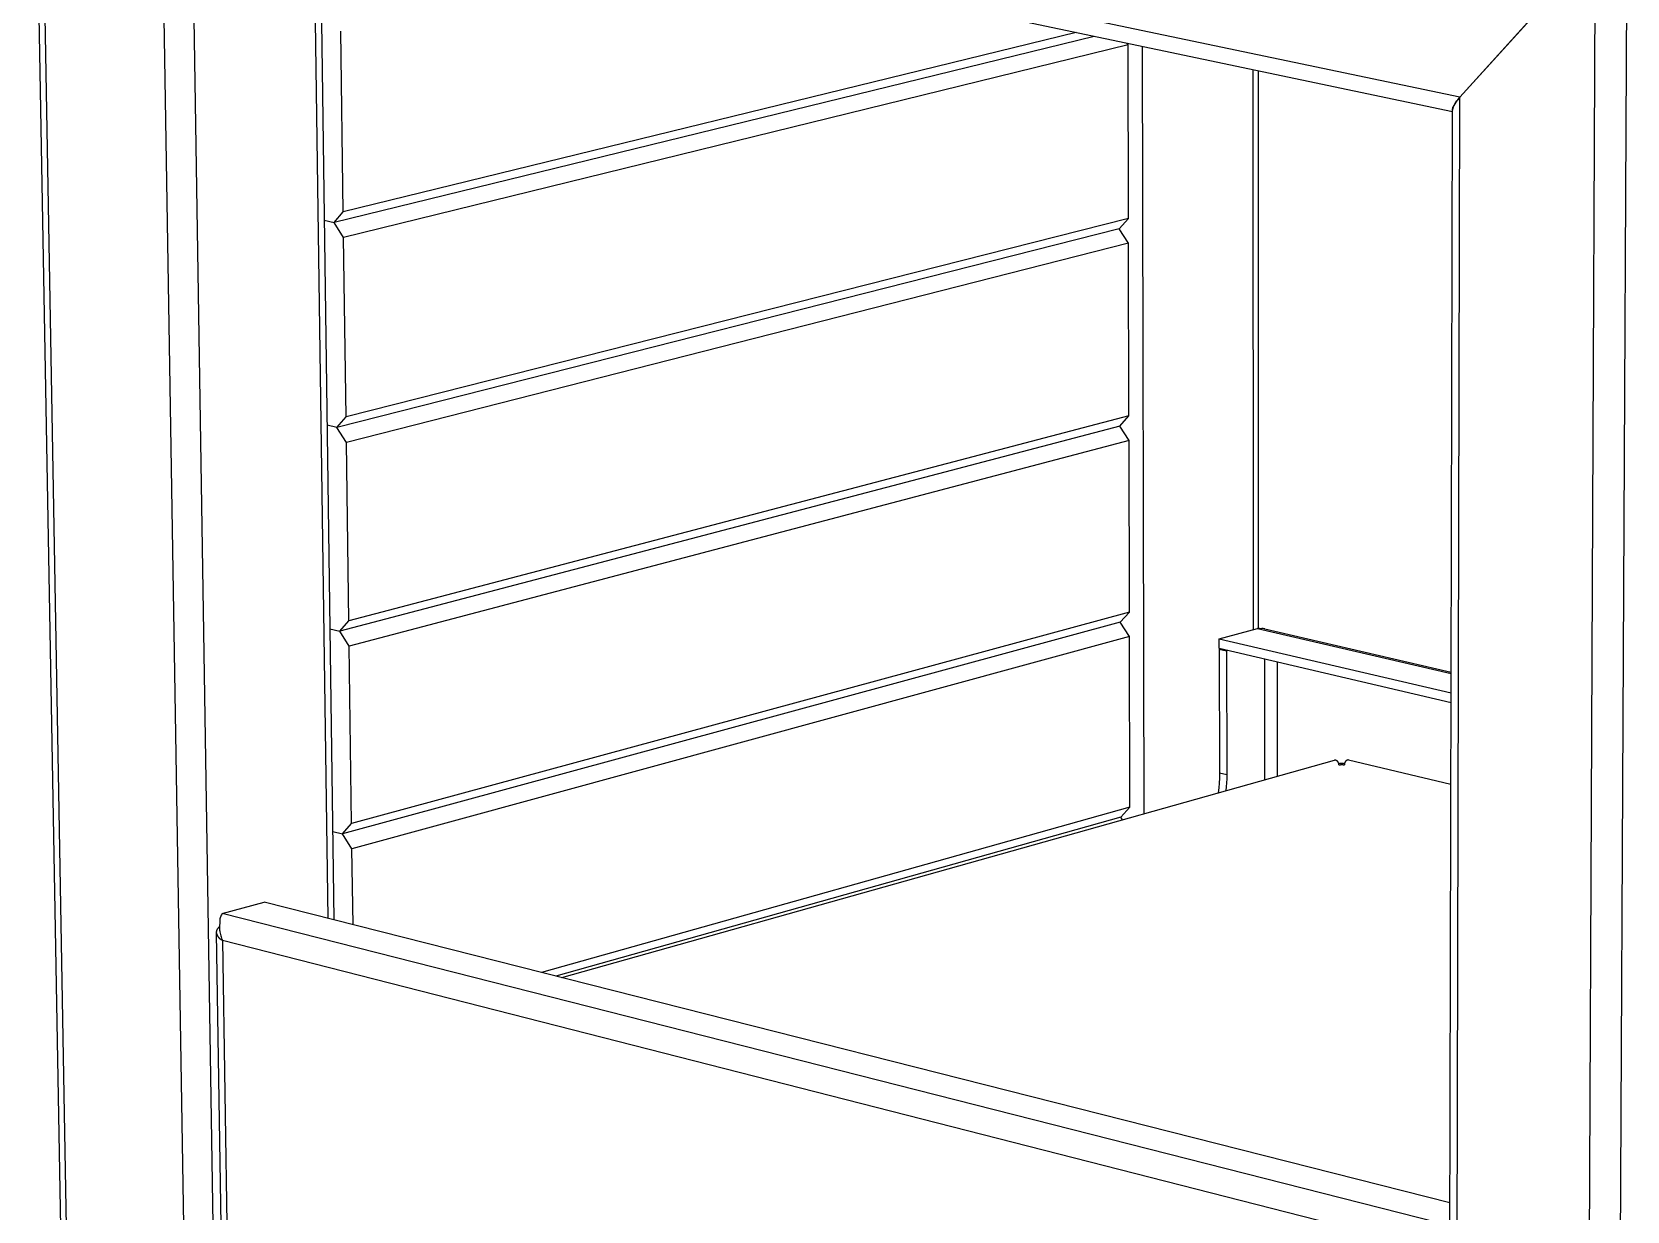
# Model space of a CAD drawing. Header units: millimetres. Extents: x 0 to 4030, y -54 to 2762.
# Drawn here: x 935.9 to 1176.5, y 724.7 to 902.7 of the extents above; entities that cross this region are included whole.
import ezdxf

# ---------------------------------------------------------------- set-up
doc = ezdxf.new("R2010")
doc.units = ezdxf.units.MM
doc.header["$MEASUREMENT"] = 0
doc.layers.add('Utwórz2D linie widoczne', color=7, linetype='Continuous', true_color=0x000000)

msp = doc.modelspace()

# ---------------------------------------------------------------- linework, layer by layer
at = {"layer": 'Utwórz2D linie widoczne'}
for p, q in [((949.54, 206.04), (935.94, 965.56)), ((950.36, 207.06), (936.89, 962.97)), ((955.39, 933.95), (966.86, 222.08)), ((1151.3, 892.84), (955.39, 933.95)), ((1150.18, 890.65), (959.2, 930.85)), ((971.07, 224.9), (960, 930.68)), ((978.36, 926.81), (980.57, 768.92)), ((979.31, 926.61), (981.5, 768.69)), ((1172.61, 114.82), (1176.53, 918.73)), ((1171.67, 915.34), (1151.3, 892.84)), ((1151.31, 892.83), (1171.68, 915.33)), ((1171.68, 915.33), (1168.16, 117.6)), ((982.91, 875.57), (982.54, 902.81)), ((1093.44, 902.59), (982.91, 875.57)), ((1096.17, 902.02), (981.52, 873.95)), ((1101.27, 900.75), (982.96, 871.69)), ((1101.27, 900.75), (1101.13, 900.97)), ((1101.33, 874.55), (1101.27, 900.75)), ((1103.67, 784.72), (1103.43, 900.49)), ((1120.07, 896.98), (1120.11, 812.5)), ((1120.88, 896.81), (1120.91, 812.69)), ((1149.46, 148.17), (1151.31, 892.83)), ((1150.99, 892.47), (1151.14, 892.66)), ((1151.15, 892.65), (1150.99, 892.47)), ((1151.14, 892.66), (1151.3, 892.84)), ((1151.31, 892.83), (1151.15, 892.65)), ((1148.43, 151.34), (1150.18, 890.95)), ((1150.18, 890.92), (1150.27, 891.36)), ((1150.28, 891.35), (1150.18, 890.95)), ((1150.18, 890.94), (1150.19, 890.91)), ((1150.18, 890.89), (1150.18, 890.92)), ((1150.18, 890.92), (1150.18, 890.92)), ((1150.19, 890.91), (1150.19, 890.91)), ((1150.69, 892.09), (1150.27, 891.36)), ((1150.28, 891.35), (1150.7, 892.09)), ((1150.69, 892.09), (1150.84, 892.28)), ((1150.84, 892.28), (1150.7, 892.09)), ((1150.99, 892.47), (1150.84, 892.28)), ((1150.84, 892.28), (1150.99, 892.47)), ((980.04, 874.28), (981.52, 873.95)), ((981.52, 873.95), (982.91, 875.57)), ((982.96, 871.69), (981.52, 873.95)), ((1101.33, 874.55), (983.33, 844.61)), ((1099.93, 872.98), (1101.33, 874.55)), ((1099.93, 872.98), (981.95, 843)), ((983.33, 844.61), (982.96, 871.69)), ((1101.34, 870.81), (1099.93, 872.98)), ((1101.34, 870.81), (983.38, 840.75)), ((1101.4, 844.76), (1101.34, 870.81)), ((981.95, 843), (983.33, 844.61)), ((1101.4, 844.76), (983.75, 813.82)), ((1100.01, 843.22), (1101.4, 844.76)), ((981.95, 843), (980.47, 843.35)), ((983.38, 840.75), (981.95, 843)), ((1100.01, 843.22), (982.37, 812.24)), ((1101.41, 841.05), (1100.01, 843.22)), ((983.75, 813.82), (983.38, 840.75)), ((1101.41, 841.05), (983.8, 809.99)), ((1101.47, 815.14), (1101.41, 841.05)), ((982.37, 812.24), (983.75, 813.82)), ((1100.08, 813.62), (982.79, 781.67)), ((1101.47, 815.14), (984.16, 783.22)), ((1100.08, 813.62), (1101.47, 815.14)), ((1101.47, 811.45), (1100.08, 813.62)), ((980.89, 812.6), (982.37, 812.24)), ((983.8, 809.99), (982.37, 812.24)), ((1101.47, 811.45), (984.21, 779.41)), ((1101.53, 785.69), (1101.47, 811.45)), ((1115.02, 811.1), (1120.77, 812.68)), ((1115.02, 809.63), (1115.02, 811.1)), ((1115.02, 811.1), (1149.98, 802.94)), ((1120.77, 812.68), (1149.98, 805.88)), ((1120.88, 812.68), (1120.77, 812.68)), ((1120.99, 812.69), (1120.88, 812.68)), ((1121.1, 812.69), (1120.99, 812.69)), ((1121.1, 812.69), (1121.2, 812.68)), ((1121.2, 812.68), (1121.31, 812.68)), ((1121.31, 812.68), (1121.42, 812.67)), ((1121.54, 812.65), (1121.42, 812.67)), ((1121.66, 812.64), (1121.54, 812.65)), ((1121.77, 812.61), (1121.66, 812.64)), ((1121.89, 812.59), (1121.77, 812.61)), ((1121.89, 812.59), (1149.98, 806.05)), ((984.16, 783.22), (983.8, 809.99)), ((1149.97, 801.46), (1115.02, 809.63)), ((1115.17, 809.6), (1115.02, 809.56)), ((1115.02, 809.56), (1115.04, 790.82)), ((1115.02, 809.56), (1116.13, 809.3)), ((1116.28, 809.34), (1116.13, 809.3)), ((1116.13, 809.3), (1116.15, 790.56)), ((1121.89, 789.85), (1121.89, 808.03)), ((1123.81, 790.39), (1123.81, 807.58)), ((1015.84, 759.98), (1132.39, 792.81)), ((1132.42, 792.81), (1132.39, 792.81)), ((1132.44, 792.81), (1132.42, 792.81)), ((1132.46, 792.8), (1132.44, 792.81)), ((1132.49, 792.8), (1132.46, 792.8)), ((1132.51, 792.8), (1132.49, 792.8)), ((1132.53, 792.79), (1132.51, 792.8)), ((1132.55, 792.79), (1132.53, 792.79)), ((1132.58, 792.78), (1132.55, 792.79)), ((1132.6, 792.77), (1132.58, 792.78)), ((1132.62, 792.77), (1132.6, 792.77)), ((1132.64, 792.76), (1132.62, 792.77)), ((1132.66, 792.75), (1132.64, 792.76)), ((1132.68, 792.74), (1132.66, 792.75)), ((1132.7, 792.73), (1132.68, 792.74)), ((1132.72, 792.72), (1132.7, 792.73)), ((1132.74, 792.7), (1132.72, 792.72)), ((1132.76, 792.69), (1132.74, 792.7)), ((1132.78, 792.68), (1132.76, 792.69)), ((1132.8, 792.66), (1132.78, 792.68)), ((1132.82, 792.65), (1132.8, 792.66)), ((1132.83, 792.63), (1132.82, 792.65)), ((1132.85, 792.62), (1132.83, 792.63)), ((1132.87, 792.6), (1132.85, 792.62)), ((1132.88, 792.58), (1132.87, 792.6)), ((1132.9, 792.57), (1132.88, 792.58)), ((1132.91, 792.55), (1132.9, 792.57)), ((1132.93, 792.53), (1132.91, 792.55)), ((1132.94, 792.51), (1132.93, 792.53)), ((1132.95, 792.49), (1132.94, 792.51)), ((1132.96, 792.47), (1132.95, 792.49)), ((1132.97, 792.45), (1132.96, 792.47)), ((1132.98, 792.43), (1132.97, 792.45)), ((1132.99, 792.41), (1132.98, 792.43)), ((1133, 792.39), (1132.99, 792.41)), ((1133.01, 792.37), (1133, 792.39)), ((1133.02, 792.35), (1133.01, 792.37)), ((1133.03, 792.32), (1133.02, 792.35)), ((1133.03, 792.3), (1133.03, 792.32)), ((1133.04, 792.28), (1133.03, 792.3)), ((1133.17, 792.27), (1133.03, 792.26)), ((1133.04, 792.26), (1133.04, 792.28)), ((1133.04, 792.23), (1133.04, 792.26)), ((1133.05, 792.21), (1133.04, 792.23)), ((1133.05, 792.19), (1133.05, 792.21)), ((1133.05, 792.16), (1133.05, 792.19)), ((1133.05, 792.14), (1133.05, 792.16)), ((1133.05, 792.12), (1133.05, 792.14)), ((1133.05, 792.1), (1133.05, 792.12)), ((1133.05, 792.07), (1133.05, 792.1)), ((1133.05, 792.07), (1133.11, 792.09)), ((1133.11, 792.09), (1133.18, 792.1)), ((1133.32, 792.28), (1133.17, 792.27)), ((1133.18, 792.1), (1133.24, 792.11)), ((1133.24, 792.11), (1133.31, 792.11)), ((1133.31, 792.11), (1133.37, 792.12)), ((1133.47, 792.28), (1133.32, 792.28)), ((1133.37, 792.12), (1133.44, 792.12)), ((1133.44, 792.12), (1133.51, 792.12)), ((1133.62, 792.28), (1133.47, 792.28)), ((1133.51, 792.12), (1133.57, 792.12)), ((1133.57, 792.12), (1133.64, 792.12)), ((1133.77, 792.27), (1133.62, 792.28)), ((1133.64, 792.12), (1133.71, 792.11)), ((1133.71, 792.11), (1133.77, 792.1)), ((1133.92, 792.26), (1133.77, 792.27)), ((1133.77, 792.1), (1133.84, 792.09)), ((1133.84, 792.09), (1133.9, 792.08)), ((1133.91, 792.27), (1133.9, 792.24)), ((1133.9, 792.24), (1133.9, 792.22)), ((1133.9, 792.22), (1133.9, 792.2)), ((1133.9, 792.2), (1133.9, 792.17)), ((1133.9, 792.17), (1133.9, 792.15)), ((1133.9, 792.15), (1133.9, 792.13)), ((1133.9, 792.13), (1133.9, 792.1)), ((1133.9, 792.1), (1133.9, 792.08)), ((1133.92, 792.33), (1133.91, 792.31)), ((1133.91, 792.31), (1133.91, 792.29)), ((1133.91, 792.29), (1133.91, 792.27)), ((1133.93, 792.38), (1133.92, 792.36)), ((1133.92, 792.36), (1133.92, 792.33)), ((1133.94, 792.4), (1133.93, 792.38)), ((1133.95, 792.42), (1133.94, 792.4)), ((1133.96, 792.44), (1133.95, 792.42)), ((1133.97, 792.46), (1133.96, 792.44)), ((1133.98, 792.48), (1133.97, 792.46)), ((1133.99, 792.5), (1133.98, 792.48)), ((1134, 792.52), (1133.99, 792.5)), ((1134.01, 792.54), (1134, 792.52)), ((1134.03, 792.56), (1134.01, 792.54)), ((1134.04, 792.58), (1134.03, 792.56)), ((1134.05, 792.6), (1134.04, 792.58)), ((1134.07, 792.61), (1134.05, 792.6)), ((1134.08, 792.63), (1134.07, 792.61)), ((1134.1, 792.65), (1134.08, 792.63)), ((1134.12, 792.66), (1134.1, 792.65)), ((1134.13, 792.68), (1134.12, 792.66)), ((1134.15, 792.69), (1134.13, 792.68)), ((1134.17, 792.71), (1134.15, 792.69)), ((1134.19, 792.72), (1134.17, 792.71)), ((1134.21, 792.73), (1134.19, 792.72)), ((1134.23, 792.75), (1134.21, 792.73)), ((1134.25, 792.76), (1134.23, 792.75)), ((1134.27, 792.77), (1134.25, 792.76)), ((1134.29, 792.78), (1134.27, 792.77)), ((1134.31, 792.79), (1134.29, 792.78)), ((1134.33, 792.8), (1134.31, 792.79)), ((1134.35, 792.8), (1134.33, 792.8)), ((1134.38, 792.81), (1134.35, 792.8)), ((1134.4, 792.82), (1134.38, 792.81)), ((1134.42, 792.82), (1134.4, 792.82)), ((1134.44, 792.83), (1134.42, 792.82)), ((1134.47, 792.83), (1134.44, 792.83)), ((1134.49, 792.83), (1134.47, 792.83)), ((1134.49, 792.83), (1149.94, 789.17)), ((1114.99, 789.34), (1114.93, 788.6)), ((1115.03, 790.08), (1114.99, 789.34)), ((1115.04, 790.82), (1115.03, 790.08)), ((1116.15, 790.56), (1115.04, 790.82)), ((1116.12, 789.37), (1116.08, 788.78)), ((1116.14, 789.97), (1116.12, 789.37)), ((1116.15, 790.56), (1116.14, 789.97)), ((1114.93, 788.6), (1114.84, 787.86)), ((1116.08, 788.78), (1116.02, 788.2)), ((1101.53, 785.69), (1012.82, 760.74)), ((1100.15, 784.19), (1101.53, 785.69)), ((981.32, 782.03), (982.79, 781.67)), ((982.79, 781.67), (984.16, 783.22)), ((1100.15, 784.19), (1014.95, 760.2)), ((1100.4, 783.8), (1100.15, 784.19)), ((984.21, 779.41), (982.79, 781.67)), ((984.37, 767.96), (984.21, 779.41)), ((964.64, 769.63), (970.95, 771.36)), ((1149.79, 726.01), (970.95, 771.36)), ((964.03, 767.46), (964.06, 767.49)), ((964.06, 767.49), (964.08, 767.52)), ((964.08, 767.52), (964.11, 767.56)), ((964.11, 767.56), (964.14, 767.59)), ((964.14, 767.59), (964.17, 767.62)), ((964.17, 767.62), (964.2, 767.64)), ((964.26, 768.61), (964.22, 767.43)), ((964.28, 768.72), (964.26, 768.61)), ((964.3, 768.84), (964.28, 768.72)), ((964.49, 769.39), (964.3, 768.84)), ((964.51, 769.42), (964.49, 769.39)), ((964.53, 769.46), (964.51, 769.42)), ((964.55, 769.49), (964.53, 769.46)), ((964.57, 769.52), (964.55, 769.49)), ((964.59, 769.55), (964.57, 769.52)), ((964.6, 769.58), (964.59, 769.55)), ((964.62, 769.6), (964.6, 769.58)), ((964.64, 769.63), (964.62, 769.6)), ((1148.06, 722.95), (964.64, 769.63)), ((963.79, 766.88), (963.8, 766.92)), ((963.79, 766.83), (963.79, 766.88)), ((963.79, 766.79), (963.79, 766.83)), ((963.8, 766.74), (963.79, 766.79)), ((972.19, 226.81), (963.79, 766.75)), ((963.8, 766.92), (963.81, 766.96)), ((963.81, 766.68), (963.8, 766.74)), ((963.81, 766.96), (963.82, 767)), ((963.82, 766.63), (963.81, 766.68)), ((963.82, 767), (963.83, 767.04)), ((963.83, 766.57), (963.82, 766.63)), ((963.83, 767.04), (963.84, 767.08)), ((963.85, 766.52), (963.83, 766.57)), ((963.84, 767.08), (963.85, 767.12)), ((963.85, 767.12), (963.87, 767.16)), ((963.87, 766.47), (963.85, 766.52)), ((963.87, 767.16), (963.88, 767.2)), ((963.89, 766.42), (963.87, 766.47)), ((963.88, 767.2), (963.9, 767.24)), ((963.91, 766.37), (963.89, 766.42)), ((963.9, 767.24), (963.92, 767.28)), ((963.94, 766.32), (963.91, 766.37)), ((963.92, 767.28), (963.94, 767.32)), ((963.94, 767.32), (963.96, 767.35)), ((963.96, 766.27), (963.94, 766.32)), ((963.96, 767.35), (963.98, 767.39)), ((963.99, 766.22), (963.96, 766.27)), ((963.98, 767.39), (964.01, 767.42)), ((964.02, 766.17), (963.99, 766.22)), ((964.01, 767.42), (964.03, 767.46)), ((964.05, 766.12), (964.02, 766.17)), ((964.08, 766.08), (964.05, 766.12)), ((964.12, 766.03), (964.08, 766.08)), ((964.15, 765.99), (964.12, 766.03)), ((964.19, 765.95), (964.15, 765.99)), ((964.22, 765.91), (964.19, 765.95)), ((964.22, 767.43), (964.23, 767.31)), ((964.26, 765.87), (964.22, 765.91)), ((964.23, 767.31), (964.24, 767.2)), ((964.24, 767.2), (964.25, 767.12)), ((964.25, 767.12), (964.27, 767)), ((964.3, 765.83), (964.26, 765.87)), ((964.27, 767), (964.29, 766.88)), ((964.29, 766.88), (964.32, 766.69)), ((964.35, 765.8), (964.3, 765.83)), ((964.32, 766.69), (964.37, 766.49)), ((964.39, 765.76), (964.35, 765.8)), ((964.37, 766.49), (964.42, 766.3)), ((964.43, 765.73), (964.39, 765.76)), ((964.42, 766.3), (964.47, 766.11)), ((964.48, 765.69), (964.43, 765.73)), ((964.47, 766.11), (964.54, 765.93)), ((964.53, 765.66), (964.48, 765.69)), ((964.57, 765.64), (964.53, 765.66)), ((964.54, 765.93), (964.61, 765.74)), ((964.62, 765.61), (964.57, 765.64)), ((964.61, 765.74), (964.67, 765.58)), ((964.67, 765.58), (964.62, 765.61)), ((964.67, 765.58), (973.03, 225.94)), ((1143.58, 719.85), (964.67, 765.58))]:
    msp.add_line(p, q, dxfattribs=at)

doc.saveas('drawing.dxf')
